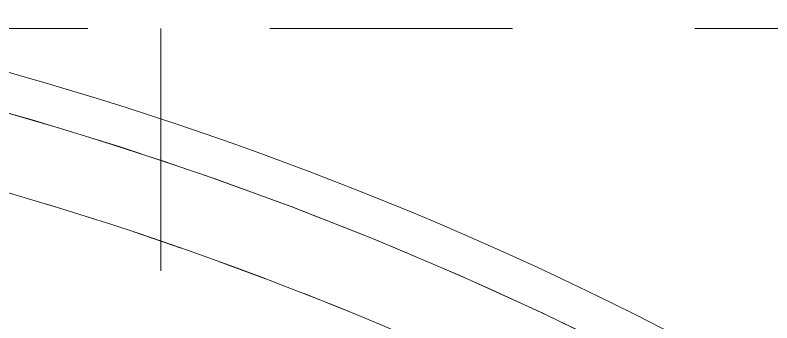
# Model space of a CAD drawing. Header units: millimetres. Extents: x 48966 to 155647, y -43515 to 26217.
# Drawn here: x 122169 to 126128, y 23875 to 25488 of the extents above; entities that cross this region are included whole.
import ezdxf

# ---------------------------------------------------------------- set-up
doc = ezdxf.new("R2010")
doc.units = ezdxf.units.MM
doc.linetypes.add('Осевые', pattern=[6350, 1270, -952.5, 3175, -952.5])
for name, color, linetype, lineweight in [('Обобщенные модели', 7, 'Continuous', 9), ('Обобщенные модели-1', 7, 'Continuous', 18), ('Оси-2', 7, 'Осевые', 9), ('Перекрытия', 7, 'Continuous', 9), ('Стены', 7, 'Continuous', 9)]:
    doc.layers.add(name, color=color, linetype=linetype, lineweight=lineweight)

# ---------------------------------------------------------------- blocks, each defined once
blk = doc.blocks.new('Обвязочная балка 1 - Обвязочная балка 1-1451838-План 5-го этажа на отм_ _12_600')
at = {"layer": 'Обобщенные модели'}
for radius, start in [(12629, 360), (12599.1, 0)]:
    blk.add_arc((116781.7, 11567.1), radius, start, 90, dxfattribs=at)
at = {"layer": 'Обобщенные модели-1'}
for radius, start in [(12639.9, 360), (12635.9, 0), (12593.9, 360), (12589.9, 0)]:
    blk.add_arc((116781.7, 11567.1), radius, start, 90, dxfattribs=at)

msp = doc.modelspace()

# ---------------------------------------------------------------- linework, layer by layer
at = {"layer": 'Оси-2'}
for p, q in [((150171.6, 25417.1), (50565.6, 25417.1)), ((122931.6, 25417.1), (122931.6, -41737.8))]:
    msp.add_line(p, q, dxfattribs=at)
at = {"layer": 'Перекрытия'}
for p, q in [((122590.9, 24416.7), (122334.5, 24496.7)), ((123036.5, 24267.4), (122789.3, 24351.8)), ((123478, 24106.5), (123237.6, 24195.8)), ((123915.2, 23934.1), (123680.2, 24028.4))]:
    msp.add_line(p, q, dxfattribs=at)
at = {"layer": 'Стены', "flags": 128}
msp.add_lwpolyline([(121798.2, 25067.2), (122257.4, 24939.3), (122713.2, 24799.5), (123165.2, 24647.9), (123613, 24484.5), (124056.5, 24309.6), (124495.3, 24123.2), (124929, 23925.4), (125357.5, 23716.4), (125780.4, 23496.4), (126197.4, 23265.4), (126608.3, 23023.6), (127012.7, 22771.2), (127410.4, 22508.4), (127801.2, 22235.3), (128184.7, 21952.1), (128560.7, 21659.1), (128928.9, 21356.4), (129289.2, 21044.1), (129641.2, 20722.7), (129984.7, 20392.1)], dxfattribs=at)
at = {"layer": 'Стены'}
for centre, radius, start, end in [((117114.4, 7360.1), 18521.1, 21.1313, 78.16628), ((117115.9, 7332.2), 18340.3, 21.57905, 78.19332), ((117115.9, 7332.2), 17940.3, 21.59656, 78.23409)]:
    msp.add_arc(centre, radius, start, end, dxfattribs=at)

# ---------------------------------------------------------------- block references
at = {"layer": 'Обобщенные модели'}
msp.add_blockref('Обвязочная балка 1 - Обвязочная балка 1-1451838-План 5-го этажа на отм_ _12_600', (0, 0), dxfattribs=at)

doc.saveas('drawing.dxf')
